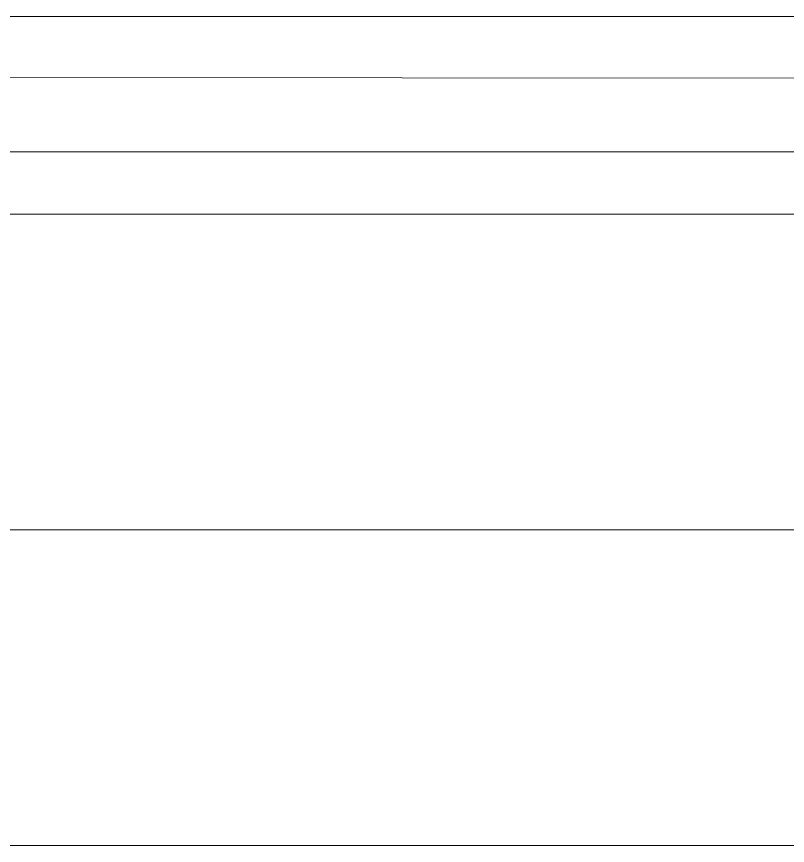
# Model space of a CAD drawing. Header units: inches. Extents: x -10 to 169, y -3 to 129.
# Drawn here: x 12.05 to 29.56, y 49.33 to 68.15 of the extents above; entities that cross this region are included whole.
import ezdxf

# ---------------------------------------------------------------- set-up
doc = ezdxf.new("R2010")
doc.units = ezdxf.units.IN
doc.layers.add('ZANO_R', color=7, linetype='Continuous', lineweight=0)

msp = doc.modelspace()

# ---------------------------------------------------------------- linework, layer by layer
at = {"layer": 'ZANO_R'}
for p, q in [((-1.90812, 68.14929), (68.17062, 68.14929)), ((68.56432, 66.72913), (-2.30182, 66.77396)), ((68.17062, 65.07802), (-1.90812, 65.07802)), ((-1.90812, 63.65861), (68.17062, 63.65861)), ((68.2331, 56.49193), (-1.9706, 56.49193)), ((68.17062, 49.32524), (-1.90812, 49.32524))]:
    msp.add_line(p, q, dxfattribs=at)

doc.saveas('drawing.dxf')
